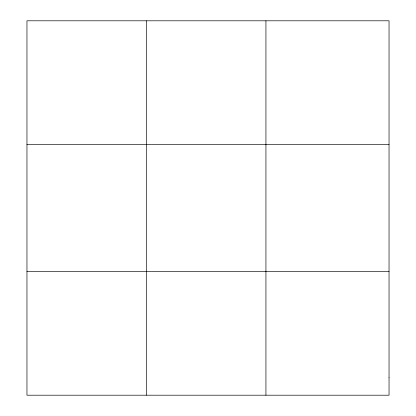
<?xml version="1.0" encoding="UTF-8"?>
<svg xmlns="http://www.w3.org/2000/svg" width="416" height="416" viewBox="0 0 416 416"><rect width="100%" height="100%" fill="white"/><g stroke="black" fill="none" stroke-linecap="round" stroke-linejoin="round"><path stroke-width="0.62" d="M146.448 20.8L146.448 395.2M265.933 20.8L265.933 395.2M26.962 144.352L389.038 144.352M26.962 271.648L389.038 271.648M389.038 377.551L389.038 395.2L26.962 395.2L26.962 20.8L389.038 20.8L389.038 377.551"/></g></svg>
